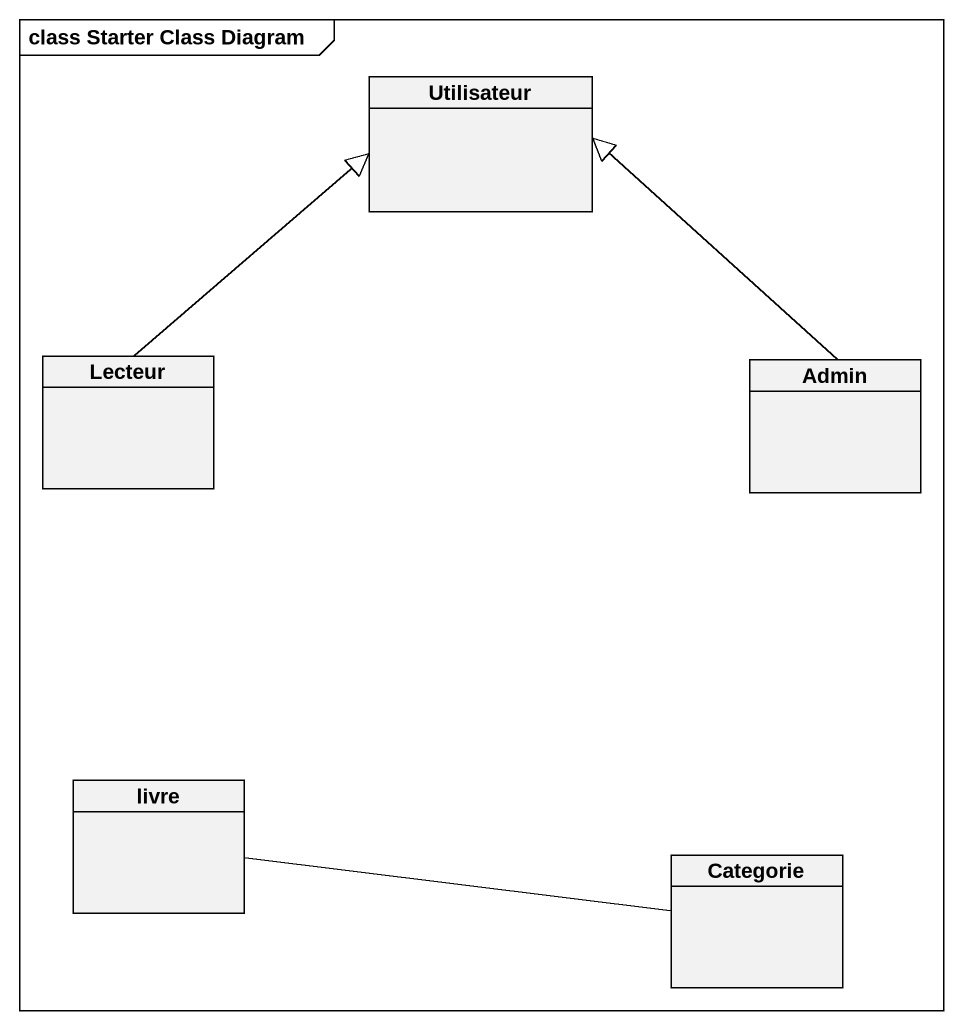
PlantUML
@startuml
mainframe class Starter Class Diagram
hide circle
hide empty members
class Utilisateur
class Lecteur
class Admin
class livre
class Categorie
Lecteur -up-|> Utilisateur
Admin -up-|> Utilisateur
Categorie -left- livre
@enduml
